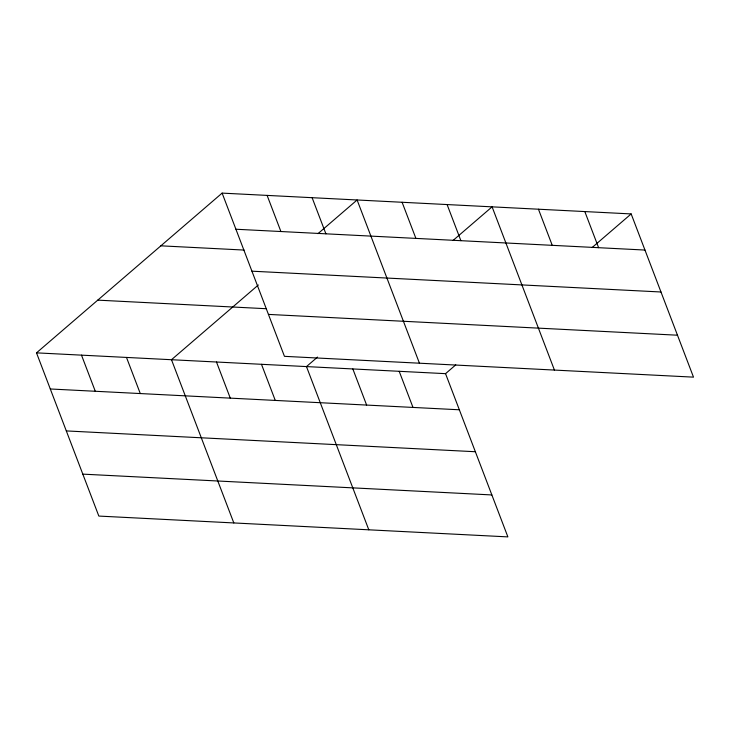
<?xml version="1.0" encoding="UTF-8"?>
<svg xmlns="http://www.w3.org/2000/svg" width="730" height="730" viewBox="0 0 730 730"><rect width="100%" height="100%" fill="white"/><g stroke="black" fill="none" stroke-linecap="round" stroke-linejoin="round"><path stroke-width="1.09" d="M36.5 352.855L445.546 373.66L507.879 536.888L98.833 516.073L36.5 352.855L222.121 193.112L631.167 213.927L693.5 377.145L284.454 356.34L222.121 193.112M258.329 284.992L171.486 359.717L233.819 522.945M317.97 233.664L357.107 199.983L419.44 363.202M317.532 357.07L306.472 366.588L368.805 529.807M452.956 240.526L492.093 206.845L554.426 370.073M445.546 373.66L455.757 364.872M592.039 247.598L631.167 213.927M235.918 229.238L644.964 250.052M160.865 245.827L244.103 250.062M251.932 271.186L660.978 291.991M97.756 300.139L266.487 308.726M268.43 314.402L677.486 335.207M50.297 388.98L459.343 409.785M66.311 430.919L475.358 451.733M82.809 474.135L491.865 494.94M584.812 211.563L598.609 247.689M538.448 209.209L552.245 245.335M447.098 204.555L460.895 240.69M402.102 202.274L415.899 238.4M399.191 371.305L412.988 407.431M312.112 197.693L325.909 233.819M352.836 368.942L366.624 405.068M267.116 195.403L280.913 231.529M261.477 364.297L275.274 400.423M216.482 362.007L230.279 398.133M126.491 357.426L140.288 393.552M81.495 355.145L95.292 391.271"/></g></svg>
